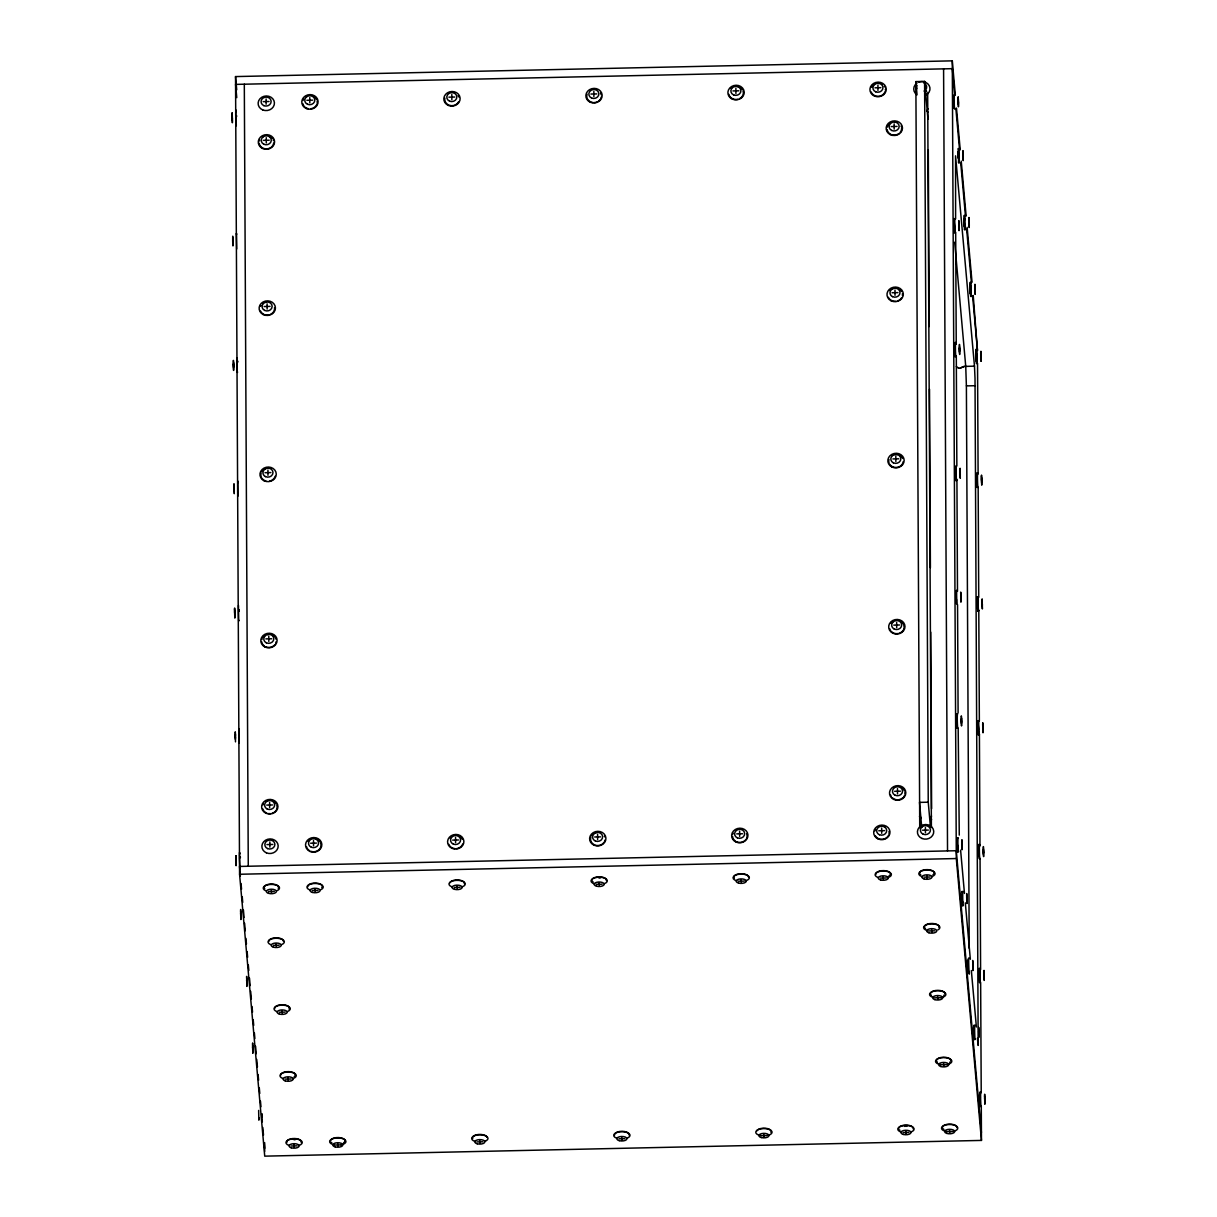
<?xml version="1.0" encoding="UTF-8"?>
<svg xmlns="http://www.w3.org/2000/svg" width="1217" height="1217" viewBox="0 0 1217 1217"><rect width="100%" height="100%" fill="white"/><g stroke="black" fill="none" stroke-linecap="round" stroke-linejoin="round"><path stroke-width="1.5" d="M232.447 120.27L232.356 122.765L232.128 112.709L232.432 119.707M235.702 113.546L235.946 109.956M236.189 863.218L236.098 865.713L235.87 855.657M239.445 856.494L239.582 852.448L239.779 853.817M240.586 911.989L240.677 909.495L240.905 919.55L240.586 912.552M246.96 983.929L246.853 986.409L246.64 976.384L246.96 983.366M258.902 1117.693L258.841 1120.127L258.643 1110.421M953.93 105.575C953.809 115.843 952.82 94.211 953.611 95.398M956.334 599.312L956.258 601.883L956.06 599.798M958.509 104.343L958.418 106.837L958.19 96.782L958.509 103.78M962.038 898.983L962.054 894.282M962.251 847.291L962.191 849.725L961.932 839.73L962.251 846.728M962.388 900.793L962.312 903.364L962.115 901.28M962.906 153.114L962.997 150.619L963.225 160.659L962.906 153.677M966.648 896.062L966.739 893.567L966.998 903.546L966.663 896.625M969.28 225.054L969.188 227.549L968.96 217.493L969.28 224.491M973.022 968.002L972.946 970.497M958.737 160.157L958.616 163.017L958.372 151.182M964.244 219.973L964.305 217.98L964.488 220.064M962.023 896.031L962.038 894.936M962.373 901.341L962.312 902.999M970.177 291.137L970.268 284.869L970.558 290.452M970.558 292.156L970.497 293.814L970.192 287.425M967.987 962.921L968.047 960.928L968.002 964.381M976.521 359.045C976.506 369.649 975.821 341.627 976.506 356.125M976.643 360.81L976.521 363.655L976.232 357.372M973.95 1029.795L974.026 1027.817L973.965 1031.803M980.278 1101.994L980.187 1103.697L979.989 1094.692L979.898 1100.974M954.828 352.261L954.995 353.919L955.071 352.428M965.613 228.34C965.187 235.52 964.472 212.093 965.294 215.82M968.443 970.679C968.108 976.84 967.515 957.764 968.123 959.057M953.824 105.027L953.748 106.579L953.611 105.407M955.178 351.972L955.01 354.223L954.813 352.139M233.055 245.317C232.614 249.881 232.523 224.384 233.055 243.233M978.787 610.113C978.316 615.863 977.707 594.474 978.453 596.954M240.084 867.021L239.962 868.771L239.445 857.422M953.809 105.347L953.763 106.229M964.685 228.34L964.549 229.876L964.29 223.609M958.57 851.261C958.053 856.038 957.52 834.558 958.266 838.057M963.377 905.098C962.86 909.358 962.343 890.251 963.027 891.361M969.341 971.972C969.325 981.952 968.123 954.447 969.006 958.251M975.319 1038.862C974.802 1043.121 974.269 1024.014 974.969 1025.125M981.282 1105.736C980.78 1110.026 980.233 1090.919 980.932 1092.014M237.574 372.037C237.026 375.308 236.554 356.216 237.254 358.239M234.303 493.357C233.862 496.521 233.694 473.778 234.273 489.021M956.075 356.262C955.528 359.547 955.041 340.456 955.756 342.479M956.699 480.091C956.106 483.834 955.664 462.323 956.41 466.872M979.411 734.566C978.818 738.308 978.377 716.813 979.122 721.346M980.035 858.396C979.442 862.032 979.016 840.628 979.746 845.176M236.326 124.666L236.22 125.823L235.702 114.474M954.813 108.891C954.174 111.584 953.824 90.149 954.554 95.732M959.62 162.728C959.011 164.964 958.616 145.934 959.331 148.93M971.546 296.492C970.938 298.515 970.558 279.773 971.257 282.694M977.236 349.583C976.536 346.571 976.916 365.541 977.525 363.366M974.391 1038.694L974.3 1039.729L973.996 1032.898M980.37 1105.568L980.263 1106.603L979.974 1100.32M955.375 468.971L955.634 478.053L955.406 468.743L955.664 473.215M970.558 293.419L970.497 294.179L970.284 291.015M977.753 608.47L977.494 599.388L977.707 608.698L977.464 604.21M238.806 620.214L238.699 621.126L238.471 605.442M955.421 232.964C954.813 233.649 954.463 217.174 955.117 218.649M957.307 604.438C956.653 605.655 956.334 586.685 957.034 590.701M957.931 728.268C957.307 728.937 956.958 712.538 957.627 713.953M978.133 487.439C977.51 488.808 977.16 469.671 977.875 473.702M977.859 610.493L977.783 611.284L977.479 604.758M958.388 151.471L958.372 158.316M954.797 342.555L955.041 356.84L955.178 352.824M955.406 469.032L955.345 471.937M977.494 599.692L977.434 602.582M977.723 608.302L977.555 599.829M979.092 858.517L978.742 847.047L978.97 856.357L978.696 851.976M970.603 296.476L970.253 289.95M974.969 284.489L975.136 294.408L974.923 284.382M981.145 361.251L980.917 351.272L981.115 361.297M235.49 741.868L235.261 731.843L235.49 735.433M252.619 1043.258L252.817 1053.298L252.634 1043.273M970.284 285.143L970.223 288.855M959.422 368.264L964.381 366.408M960.456 368.051L964.001 366.439L974.482 366.15L975.015 378.32L978.179 1045.449L977.403 1038.284M927.993 108.632L926.928 110.96L928.023 112.192M931.568 816.12L930.488 817.413L931.583 819.68M919.733 819.984L921.178 817.611L919.459 816.364M981.282 1106.025L981.465 1140.42L264.728 1156.15L239.566 874.262L235.535 76.58L952.287 60.85L955.315 94.896M919.733 827.803L915.869 81.6L924.601 81.402L927.978 119.205M306.867 100.281L312.693 100.159M448.906 97.162L454.732 97.041M590.945 94.044L596.771 93.922M732.984 90.925L738.81 90.803M875.023 87.822L880.849 87.685M263.207 101.65L269.033 101.513M263.359 140.351L269.2 140.214M891.24 126.568L897.066 126.431M264.211 306.532L270.037 306.395M892.076 292.749L897.903 292.628M969.219 948.302L966.389 385.895L975.121 385.713M265.047 472.713L270.874 472.592M892.928 458.931L898.754 458.809M265.884 638.895L271.71 638.773M893.765 625.127L899.591 624.99M266.721 805.091L272.547 804.954M894.601 791.309L900.428 791.187M930.427 826.769L928.236 802.201L919.504 802.383L921.695 826.952M310.624 843.229L316.45 843.107M452.663 840.11L458.49 839.989M594.702 836.992L600.529 836.87M736.726 833.873L742.553 833.751M878.765 830.77L884.592 830.633M266.949 844.598L272.775 844.461M922.516 830.207L928.343 830.085M239.566 874.262L956.303 858.548L981.465 1140.42M268.485 891.529L274.312 891.392M312.191 890.57L318.017 890.433M454.23 887.452L460.056 887.315M596.269 884.333L602.096 884.196M738.308 881.214L744.135 881.093M880.332 878.096L886.159 877.974M924.038 877.138L929.864 877.016M273.293 945.35L279.119 945.229M928.845 930.975L934.671 930.838M279.256 1012.24L285.082 1012.103M934.808 997.849L940.65 997.727M285.234 1079.114L291.061 1078.992M940.787 1064.738L946.613 1064.601M291.198 1146.003L297.024 1145.866M334.903 1145.045L340.73 1144.908M476.942 1141.926L482.769 1141.789M618.981 1138.808L624.808 1138.671M761.005 1135.689L766.847 1135.567M903.044 1132.571L908.871 1132.449M946.75 1131.612L952.576 1131.491M956.349 366.591L957.931 367.64M958.89 368.219L957.901 367.64M919.717 816.409L920.098 817.444M953.717 106.275L953.611 105.21M970.299 285.143L970.527 289.616M962.251 902.968L962.13 901.173M972.915 970.481L972.702 960.441L973.022 967.439M973.95 1030.373L974.208 1037.036M235.885 855.673L236.189 862.655M964.488 227.199L964.244 215.348L964.457 217.128M957.323 837.996L957.155 845.602M958.418 149.235L958.281 148.474L958.281 155.091M962.16 892.183L962.023 891.422L962.038 898.04M958.19 100.509L958.418 103.11M962.997 154.331L963.225 156.947M968.96 221.22L969.188 223.822M974.923 288.094L975.167 290.711M980.902 354.984L981.13 357.585M956.501 108.146L960.213 149.767M961.232 161.116L966.131 215.972M967.135 227.336L972.033 282.192M973.22 295.442L977.479 350.557L972.581 295.685M954.691 95.154L952.318 68.669L235.581 84.399L236.767 97.634M955.862 108.404L959.574 150.026M960.761 163.261L965.492 216.23M966.678 229.481L971.394 282.45M974.482 366.15L955.558 155.837L955.604 218.954M958.813 224.324L959.042 226.94M981.526 478.798L981.754 481.415M954.66 242.183L965.735 366.332L966.389 385.895M959.437 348.153L959.665 350.77M982.149 602.628L982.378 605.245M960.061 471.983L960.289 474.584M982.773 726.458L983.001 729.059M915.869 81.6L917.04 94.82A8.169 7.302 -5.1 0 1 916.994 83.091M960.685 595.798L960.913 598.414M983.397 850.272L983.625 852.889M956.121 590.914C955.239 589.271 956.456 612.896 956.425 599.631M961.308 719.627L961.536 722.244M984.021 974.102L984.249 976.719M961.932 843.457L962.16 846.058M966.739 897.279L966.967 899.895M972.702 964.168L972.946 966.77M978.681 1031.042L978.894 1037.356L978.681 1027.331L978.985 1033.72M984.644 1097.932L984.872 1100.533M960.609 850.181L964.472 893.445M965.309 902.847L970.345 959.27M971.349 970.558L976.384 1026.996M981.419 1132.601L956.273 850.729L239.521 866.443L240.373 875.905M926.837 875.768L927.065 878.385M931.644 929.605L931.872 932.207M937.607 996.48L937.851 999.096M943.586 1063.369L943.814 1065.97M949.549 1130.243L949.777 1132.86M883.131 876.727L883.375 879.343M905.844 1131.202L906.087 1133.818M741.092 879.845L741.336 882.462M763.804 1134.32L764.048 1136.937M599.068 882.964L599.296 885.565M621.765 1137.439L622.009 1140.04M457.029 886.082L457.257 888.684M479.741 1140.557L479.97 1143.159M314.99 889.201L315.218 891.802M337.702 1143.676L337.93 1146.277M235.535 76.58L236.722 89.815M232.128 116.436L232.356 119.053M236.63 234.425L236.448 233.36L236.706 248.998M232.751 240.266L232.979 242.868M233.375 364.081L233.603 366.697M271.285 890.159L271.513 892.761M276.092 943.981L276.32 946.598M282.055 1010.871L282.283 1013.472M288.018 1077.745L288.262 1080.361M293.997 1144.634L294.225 1147.235M233.999 487.911L234.227 490.527M234.622 611.74L234.851 614.342M239.125 729.713L238.973 728.618L239.125 743.268M235.246 735.555L235.474 738.171M241.042 883.481L241.544 889.155M242.229 896.716L242.731 902.39M243.415 909.966L244.085 917.527M244.587 923.201L245.271 930.777M245.94 938.337L246.442 944.012M247.127 951.588L247.629 957.262M248.298 964.822L248.816 970.497M249.485 978.072L250.154 985.633M250.672 991.307L251.341 998.883M252.025 1006.444L252.528 1012.118M253.197 1019.679L253.714 1025.368M254.383 1032.929L254.885 1038.603M255.57 1046.179L256.239 1053.739M256.741 1059.414L257.426 1066.974M258.095 1074.55L258.597 1080.224M259.282 1087.785L259.784 1093.475M260.453 1101.035L260.97 1106.709M261.64 1114.27L262.324 1121.846M262.826 1127.52L263.496 1135.081M264.18 1142.657L264.682 1148.331M235.87 859.385L236.098 862.001M240.677 913.222L240.905 915.823M246.64 980.096L246.868 982.712M252.619 1046.985L252.847 1049.586M959.27 835.121L958.175 728.162M237.924 482.647L237.726 480.958L237.908 496.201M964.442 226.803L964.275 223.061M974.148 1036.641L974.026 1033.963M980.415 969.675C979.7 963.347 979.959 984.31 980.643 982.743L981.221 1092.744M974.208 1027.604L973.996 1025.201L973.98 1032.351M968.139 969.067L967.895 964.488M964.488 220.14L964.32 218.254L964.244 221.433M968.123 968.489L968.063 967.089M959.011 223.046L958.829 220.612L959.026 230.667L959.011 223.046L958.935 228.233M983.427 854.167L983.625 856.616L983.382 846.576L983.427 854.167L983.503 848.979M959.468 352.048L959.665 354.482L959.452 344.426L959.468 352.048L959.544 346.845M984.051 977.996L984.249 980.43L984.036 970.375L984.051 977.996L984.127 972.794M960.091 475.877L960.289 478.311L960.076 468.256L960.091 475.877L960.167 470.675M960.898 594.52L960.7 592.086L960.913 602.141L960.898 594.52L960.822 599.722M956.06 599.464L956.227 601.578L956.319 599.175M961.521 718.349L961.324 715.9L961.536 725.956L961.521 718.349L961.445 723.537M233.573 362.803L233.375 360.369L233.588 370.424L233.573 362.803L233.497 367.99M958.372 158.225L958.327 156.719M976.247 357.904L976.46 361.053L976.506 356.49M970.558 286.984L970.253 282.253L970.101 286.664M980.278 1101.537L980.02 1094.981L979.959 1099.772M979.989 1100.853L980.217 1104.002L980.248 1099.073M978.97 850.44L978.742 847.336L978.681 850.227M954.158 226.986L954.371 230.409L954.158 221.098L954.417 230.18L954.432 227.183M979.594 974.254L979.366 970.862L979.594 980.187L979.335 971.105L979.305 974.056M956.653 722.289L956.881 725.697L956.653 716.387L956.851 725.408L956.653 716.691L956.592 719.582M976.475 355.41L976.247 352.017L976.186 355.455M980.309 1097.704L979.928 1092.06L979.944 1098.677M957.262 845.845L957.505 849.527L957.551 845.511M976.84 480.928L977.129 487.485L976.916 475.649L977.084 484.883L977.16 481.156M978.103 728.572L978.346 732.528L978.118 723.217L978.316 732.238L978.392 729.318M978.727 852.402L978.94 856.053L978.696 844.415L978.696 851.307M979.35 976.232L979.563 979.883L979.624 975.897M954.402 225.023L954.189 221.418L954.098 224.81M955.391 474.098L955.664 480.669L955.68 474.311M956.638 721.757L956.912 728.314L956.608 713.755L956.608 720.114M976.49 355.942L976.217 349.127L976.125 357.129M976.156 358.026L976.201 356.277M979.731 976.14L979.32 968.23L979.305 974.589M973.935 1034.085L973.889 1032.275M967.956 967.211L967.911 965.4M262.264 1116.917L262.187 1113.859M977.236 480.852L976.825 472.926L976.825 479.833M977.114 480.046L976.886 475.847L976.81 479.285M976.84 480.38L977.068 484.579L977.129 480.593M978.088 728.025L978.377 735.144L978.392 728.785M979.685 974.315L979.715 975.228M954.417 225.571L954.082 218.497L954.417 233.01L954.417 226.119M954.052 226.925L954.006 225.099M955.375 473.55L955.604 477.764L955.68 474.843M956.623 721.209L956.547 722.229M976.582 355.653L976.597 356.566M964.183 223.365L964.153 221.54M958.19 155.563L958.22 156.476M979.852 1099.164L979.868 1100.077M961.947 898.511L962.358 905.965L962.48 901.538M976.719 479.574L976.734 480.487M977.859 604.666L977.449 596.756L977.434 603.115M977.342 603.404L977.357 604.317M978.483 728.496L978.118 723.507L978.057 726.945M977.966 727.234L977.981 728.146M978.605 851.961L978.574 850.151M979.213 974.878L979.244 975.791M954.508 225.449L954.539 227.275M955.771 474.022L955.36 466.111L955.36 473.002M955.269 473.672L955.239 471.846M956.501 720.403L956.532 721.316M957.536 844.963L957.52 852.113L957.566 845.815M977.327 602.491L977.449 603.662M978.498 729.394L978.072 720.586L978.072 727.477M979.198 973.98L979.624 982.788L979.639 976.43M955.664 473.763L955.786 474.919M956.486 719.49L956.608 720.662M976.506 357.037L976.643 359.228M970.542 290.163L970.558 291.213M236.615 115.661L236.63 116.558M239.125 611.406L239.11 609.687M964.229 220.551L964.244 221.707M967.971 963.499L967.987 964.655M962.008 896.61L962.023 897.766M976.521 357.57L976.521 358.589M981.008 353.675L981.024 358.893M981.632 477.505L981.647 482.723M982.256 601.32L982.271 606.538M982.88 725.149L982.895 730.367M984.751 1096.623L984.781 1101.841M977.54 363.837L978.103 473.93M978.164 487.226L978.727 597.319M978.787 610.599L979.35 720.692M979.411 733.988L979.974 845.982M980.05 859.263L980.598 969.356M975.03 286.801L975.06 292.004M978.787 1029.749L978.803 1034.952M969.067 219.912L969.082 225.13M972.809 962.86L972.839 968.078M963.088 153.038L963.119 158.24M966.846 895.986L966.876 901.188M958.296 99.201L958.311 104.419M962.038 842.149L962.069 847.367M955.68 232.264L956.243 344.365M956.303 355.76L956.851 465.959M956.927 479.255L957.49 591.356M957.551 604.666L958.098 712.964M952.287 60.85L956.303 858.548M943.586 68.867L947.526 850.911M928.297 149.995L929.179 326.536M929.499 389.181L930.397 567.609M930.731 632.14L931.613 808.681M927.673 92.933L931.385 827.545M924.601 81.402L928.236 802.201M925.407 827.545L925.437 832.747M919.991 814.629L920.052 826.024M894.145 123.891L894.176 129.108M894.982 290.087L895.012 295.29M895.818 456.269L895.849 461.486M896.655 622.45L896.686 627.668M897.492 788.631L897.522 793.849M877.929 85.144L877.944 90.362M881.671 828.092L881.701 833.31M735.889 88.263L735.905 93.481M739.632 831.211L739.662 836.429M593.85 91.381L593.881 96.584M597.593 834.33L597.623 839.547M451.811 94.5L451.842 99.703M455.554 837.448L455.584 842.651M309.772 97.619L309.803 102.821M313.514 840.567L313.545 845.769M266.112 98.973L266.127 104.19M269.855 841.921L269.885 847.138M266.264 137.673L266.295 142.891M267.101 303.854L267.132 309.072M267.938 470.051L267.968 475.254M268.774 636.232L268.805 641.45M269.626 802.414L269.642 807.632M264.652 1142.641L264.697 1151.465M252.71 1045.677L252.74 1050.895M244.313 84.201L248.268 866.261M246.747 978.803L246.777 984.005M240.357 856.92L240.357 857.742M240.783 911.913L240.799 917.131M232.219 115.128L232.249 120.346M232.843 238.958L232.873 244.176M234.105 486.602L234.12 491.82M234.729 610.432L234.744 615.65M235.353 734.262L235.368 739.464M235.976 858.076L235.992 863.294M237.863 361.236L237.863 362.027M904.14 626.983A7.287 6.511 -5.1 0 1 903.638 629.402M903.257 630.147A7.287 6.511 -5.1 0 1 899.135 633.296M898.252 633.509A7.287 6.511 -5.1 0 1 894.647 633.388M893.795 633.099A7.287 6.511 -5.1 0 1 892.244 632.262M891.574 631.714A7.287 6.511 -5.1 0 1 890.996 631.106M890.114 629.691A7.287 6.511 -5.1 0 1 889.825 628.915M890.95 623.454A7.287 6.511 -5.1 0 1 891.529 622.815M892.198 622.237A7.287 6.511 -5.1 0 1 892.928 621.735M901.478 622.024A7.287 6.511 -5.1 0 1 903.212 623.865M903.607 624.61A7.287 6.511 -5.1 0 1 904.079 626.177M903.242 461.623A7.287 6.511 -5.1 0 1 899.941 466.37M899.15 466.78A7.287 6.511 -5.1 0 1 890.738 465.533M890.159 464.924A7.287 6.511 -5.1 0 1 889.657 464.24M888.988 462.734A7.287 6.511 -5.1 0 1 888.973 459.494M892.091 455.554A7.287 6.511 -5.1 0 1 892.898 455.143M894.632 454.595A7.287 6.511 -5.1 0 1 897.355 454.534M899.895 455.386A7.287 6.511 -5.1 0 1 900.626 455.843M901.295 456.39A7.287 6.511 -5.1 0 1 901.888 457.014M902.375 457.683A7.287 6.511 -5.1 0 1 902.771 458.413M901.614 128.424A7.287 6.511 -5.1 0 1 900.245 132.288M899.013 133.505A7.287 6.511 -5.1 0 1 891.27 134.555M890.479 134.174A7.287 6.511 -5.1 0 1 887.132 129.565M887.284 127.131A7.287 6.511 -5.1 0 1 887.954 125.594M888.44 124.895A7.287 6.511 -5.1 0 1 889.018 124.256M889.688 123.678A7.287 6.511 -5.1 0 1 890.418 123.176M894.769 122.08A7.287 6.511 -5.1 0 1 896.564 122.354M901.097 126.051A7.287 6.511 -5.1 0 1 901.386 126.811M902.39 293.799A7.287 6.511 -5.1 0 1 902.406 295.427M901.569 297.769A7.287 6.511 -5.1 0 1 899.85 299.686M899.104 300.188A7.287 6.511 -5.1 0 1 897.461 300.918M895.666 301.268A7.287 6.511 -5.1 0 1 893.856 301.207M892.959 301.01A7.287 6.511 -5.1 0 1 890.57 299.899M889.901 299.352A7.287 6.511 -5.1 0 1 889.323 298.728M888.821 298.059A7.287 6.511 -5.1 0 1 888.425 297.313M889.855 290.437A7.287 6.511 -5.1 0 1 890.525 289.859M892.061 288.946A7.287 6.511 -5.1 0 1 892.898 288.627M899.789 289.661A7.287 6.511 -5.1 0 1 900.458 290.209M901.052 290.817A7.287 6.511 -5.1 0 1 901.538 291.502M904.916 792.358A7.287 6.511 -5.1 0 1 904.916 793.986M904.474 795.583A7.287 6.511 -5.1 0 1 903.607 797.029M903.029 797.667A7.287 6.511 -5.1 0 1 892.411 797.911M891.331 796.603A7.287 6.511 -5.1 0 1 890.661 795.112M901.569 787.749A7.287 6.511 -5.1 0 1 902.314 788.22M903.562 789.377A7.287 6.511 -5.1 0 1 904.444 790.791M276.852 805.335A7.287 6.511 -5.1 0 1 276.868 808.575M276.213 810.111A7.287 6.511 -5.1 0 1 275.727 810.811M275.148 811.45A7.287 6.511 -5.1 0 1 274.479 812.028M273.749 812.515A7.287 6.511 -5.1 0 1 272.106 813.26M270.311 813.595A7.287 6.511 -5.1 0 1 268.485 813.534M266.751 813.062A7.287 6.511 -5.1 0 1 265.215 812.226M264.545 811.678A7.287 6.511 -5.1 0 1 263.952 811.07M263.465 810.385A7.287 6.511 -5.1 0 1 262.781 808.879M263.039 804.863A7.287 6.511 -5.1 0 1 263.435 804.118M266.69 801.288A7.287 6.511 -5.1 0 1 267.542 800.969M272.882 801.151A7.287 6.511 -5.1 0 1 273.688 801.531M274.433 801.988A7.287 6.511 -5.1 0 1 275.103 802.535M275.681 803.159A7.287 6.511 -5.1 0 1 276.183 803.828M276.198 641.587A7.287 6.511 -5.1 0 1 275.757 643.169M274.89 644.63A7.287 6.511 -5.1 0 1 274.312 645.269M273.642 645.847A7.287 6.511 -5.1 0 1 265.915 646.881M264.363 646.044A7.287 6.511 -5.1 0 1 262.629 644.204M262.233 643.474A7.287 6.511 -5.1 0 1 261.761 641.907M261.929 639.457A7.287 6.511 -5.1 0 1 262.203 638.682M263.07 637.221A7.287 6.511 -5.1 0 1 263.648 636.582M264.317 636.004A7.287 6.511 -5.1 0 1 265.063 635.517M267.588 634.559A7.287 6.511 -5.1 0 1 268.485 634.437M272.851 635.35A7.287 6.511 -5.1 0 1 273.597 635.806M274.266 636.354A7.287 6.511 -5.1 0 1 274.844 636.963M275.727 638.377A7.287 6.511 -5.1 0 1 276.016 639.153M275.194 476.197A7.287 6.511 -5.1 0 1 269.535 481.111M265.93 480.974A7.287 6.511 -5.1 0 1 264.272 480.319M263.526 479.863A7.287 6.511 -5.1 0 1 261.777 478.022M261.107 476.516A7.287 6.511 -5.1 0 1 261.092 473.276M261.746 471.74A7.287 6.511 -5.1 0 1 262.233 471.04M262.811 470.401A7.287 6.511 -5.1 0 1 263.481 469.823M264.211 469.336A7.287 6.511 -5.1 0 1 265.017 468.91M274.525 307.582A7.287 6.511 -5.1 0 1 274.357 310.016M274.084 310.807A7.287 6.511 -5.1 0 1 270.433 314.382M269.581 314.701A7.287 6.511 -5.1 0 1 264.241 314.518M263.435 314.138A7.287 6.511 -5.1 0 1 260.56 311.096M260.529 306.304A7.287 6.511 -5.1 0 1 260.91 305.558M262.644 303.642A7.287 6.511 -5.1 0 1 263.374 303.139M265.032 302.409A7.287 6.511 -5.1 0 1 265.915 302.196M273.688 143.028A7.287 6.511 -5.1 0 1 273.247 144.61M272.851 145.371A7.287 6.511 -5.1 0 1 271.132 147.287M270.387 147.774A7.287 6.511 -5.1 0 1 266.949 148.854M265.139 148.793A7.287 6.511 -5.1 0 1 260.103 145.644M259.708 144.914A7.287 6.511 -5.1 0 1 259.251 143.347M259.419 140.898A7.287 6.511 -5.1 0 1 259.693 140.122M262.537 136.958A7.287 6.511 -5.1 0 1 263.344 136.547M269.535 136.41A7.287 6.511 -5.1 0 1 270.341 136.791M271.741 137.795A7.287 6.511 -5.1 0 1 272.334 138.419M273.216 139.818A7.287 6.511 -5.1 0 1 273.506 140.594M885.383 89.267A7.287 6.511 -5.1 0 1 885.383 90.088M885.048 91.701A7.287 6.511 -5.1 0 1 879.511 96.204A7.287 6.511 -5.1 0 1 872.543 94.105M871.996 93.466A7.287 6.511 -5.1 0 1 871.22 92.005M871.524 87.213A7.287 6.511 -5.1 0 1 871.965 86.483M872.498 85.814A7.287 6.511 -5.1 0 1 873.121 85.205M873.821 84.673A7.287 6.511 -5.1 0 1 874.582 84.216M878.096 83.334A7.287 6.511 -5.1 0 1 879.009 83.364M881.595 84.064A7.287 6.511 -5.1 0 1 882.371 84.475M884.242 86.209A7.287 6.511 -5.1 0 1 884.698 86.924M742.994 90.788A7.287 6.511 -5.1 0 1 743.009 94.82M742.674 95.58A7.287 6.511 -5.1 0 1 739.617 98.577M737.928 99.216A7.287 6.511 -5.1 0 1 734.307 99.307M733.44 99.064A7.287 6.511 -5.1 0 1 731.128 97.816M730.504 97.223A7.287 6.511 -5.1 0 1 729.957 96.584M729.515 95.869A7.287 6.511 -5.1 0 1 728.937 94.333M731.082 88.324A7.287 6.511 -5.1 0 1 731.782 87.776M737.867 86.605A7.287 6.511 -5.1 0 1 739.556 87.168M740.332 87.594A7.287 6.511 -5.1 0 1 741.047 88.096M741.67 88.689A7.287 6.511 -5.1 0 1 742.203 89.328M317.12 100.935A7.287 6.511 -5.1 0 1 317.12 103.369M316.572 104.936A7.287 6.511 -5.1 0 1 310.913 108.739M308.19 108.648A7.287 6.511 -5.1 0 1 305.726 107.659M305.011 107.157A7.287 6.511 -5.1 0 1 304.387 106.579M303.854 105.925A7.287 6.511 -5.1 0 1 302.835 103.688M303.048 100.448A7.287 6.511 -5.1 0 1 303.809 98.957M306.441 96.675A7.287 6.511 -5.1 0 1 307.262 96.31M313.454 96.523A7.287 6.511 -5.1 0 1 314.229 96.949M314.929 97.451A7.287 6.511 -5.1 0 1 316.542 99.383M601.198 97.132A7.287 6.511 -5.1 0 1 600.65 98.699M600.209 99.429A7.287 6.511 -5.1 0 1 598.353 101.239M597.577 101.696A7.287 6.511 -5.1 0 1 594.079 102.578M593.166 102.547A7.287 6.511 -5.1 0 1 587.476 98.988M587.142 98.242A7.287 6.511 -5.1 0 1 586.792 96.645M586.777 95.824A7.287 6.511 -5.1 0 1 587.111 94.211M600.62 93.161A7.287 6.511 -5.1 0 1 601.183 94.698M458.611 101.817A7.287 6.511 -5.1 0 1 449.362 105.301M448.541 104.966A7.287 6.511 -5.1 0 1 445.103 101.346M444.874 100.57A7.287 6.511 -5.1 0 1 444.859 98.121M458.14 95.565A7.287 6.511 -5.1 0 1 458.915 97.025M604.955 840.08A7.287 6.511 -5.1 0 1 604.393 841.647M603.419 843.046A7.287 6.511 -5.1 0 1 602.795 843.655M602.096 844.187A7.287 6.511 -5.1 0 1 600.498 845.009M599.631 845.283A7.287 6.511 -5.1 0 1 595.143 845.13M594.322 844.796A7.287 6.511 -5.1 0 1 590.869 837.159M591.629 835.668A7.287 6.511 -5.1 0 1 592.162 834.999M592.785 834.39A7.287 6.511 -5.1 0 1 593.485 833.843M595.083 833.021A7.287 6.511 -5.1 0 1 595.95 832.763M604.362 836.109A7.287 6.511 -5.1 0 1 604.712 836.855M320.634 843.092A7.287 6.511 -5.1 0 1 320.649 847.108M320.314 847.884A7.287 6.511 -5.1 0 1 317.257 850.881M316.435 851.246A7.287 6.511 -5.1 0 1 311.08 851.368M309.468 850.622A7.287 6.511 -5.1 0 1 307.597 848.873M307.156 848.173A7.287 6.511 -5.1 0 1 306.578 846.636M308.099 841.221A7.287 6.511 -5.1 0 1 308.722 840.612M315.492 838.909A7.287 6.511 -5.1 0 1 316.374 839.137M317.972 839.897A7.287 6.511 -5.1 0 1 318.671 840.399M319.31 840.977A7.287 6.511 -5.1 0 1 319.843 841.632M889.003 831.409A7.287 6.511 -5.1 0 1 889.018 833.858M888.471 835.41A7.287 6.511 -5.1 0 1 888.03 836.14M887.497 836.809A7.287 6.511 -5.1 0 1 886.874 837.418M886.174 837.965A7.287 6.511 -5.1 0 1 884.576 838.787M883.709 839.045A7.287 6.511 -5.1 0 1 880.089 839.137M879.222 838.893A7.287 6.511 -5.1 0 1 877.624 838.148M876.909 837.646A7.287 6.511 -5.1 0 1 875.297 835.699M874.947 830.922A7.287 6.511 -5.1 0 1 875.708 829.431M884.516 826.678A7.287 6.511 -5.1 0 1 885.352 827.012M747.086 835.334A7.287 6.511 -5.1 0 1 746.766 837.768M745.991 839.258A7.287 6.511 -5.1 0 1 745.458 839.928M744.834 840.536A7.287 6.511 -5.1 0 1 744.135 841.084M743.374 841.525A7.287 6.511 -5.1 0 1 736.361 841.692M735.585 841.266A7.287 6.511 -5.1 0 1 732.573 836.475M732.908 834.041A7.287 6.511 -5.1 0 1 733.242 833.28M746.736 833.736A7.287 6.511 -5.1 0 1 746.979 834.527M462.688 844.005A7.287 6.511 -5.1 0 1 461.912 845.496M461.38 846.165A7.287 6.511 -5.1 0 1 456.71 848.584M454.884 848.614A7.287 6.511 -5.1 0 1 451.507 847.504M450.807 846.986A7.287 6.511 -5.1 0 1 450.168 846.408M449.636 845.754A7.287 6.511 -5.1 0 1 448.845 844.294M450.138 838.117A7.287 6.511 -5.1 0 1 450.746 837.509M459.235 836.353A7.287 6.511 -5.1 0 1 460.011 836.779M460.711 837.281A7.287 6.511 -5.1 0 1 461.349 837.859M461.882 838.513A7.287 6.511 -5.1 0 1 462.323 839.228M926.198 90.636A4.67 4.168 -5.1 0 1 926.669 91.625M921.299 827.058A7.287 6.511 -5.1 0 1 922.075 826.602M918.789 82.163A8.169 7.302 -5.1 0 1 929.195 85.616A8.169 7.302 -5.1 0 1 925.787 95.215M926.867 93.922A7.287 6.511 -5.1 0 1 925.392 94.911M924.083 83.197A5.035 4.488 -5.1 0 1 924.114 91.077M916.903 88.689A5.035 4.488 -5.1 0 1 917.116 85.388M309.742 889.901A8.169 3.666 -0.3 0 1 309.027 884.683A8.169 3.666 -0.3 0 1 320.695 884.424A8.169 3.666 -0.3 0 1 320.908 889.657M307.84 886.691A7.287 3.255 -0.3 0 1 316.161 883.101A7.287 3.255 -0.3 0 1 321.79 887.573M451.766 886.782A8.169 3.666 -0.3 0 1 451.294 881.458A8.169 3.666 -0.3 0 1 463.205 881.519A8.169 3.666 -0.3 0 1 462.186 886.843M449.925 882.751A7.287 3.255 -0.3 0 1 458.2 879.982A7.287 3.255 -0.3 0 1 464.316 883.664M594.626 883.938A8.169 3.666 -0.3 0 1 592.877 878.568A8.169 3.666 -0.3 0 1 605.016 878.294A8.169 3.666 -0.3 0 1 604.225 883.725M592.07 880.865A7.287 3.255 -0.3 0 1 598.87 876.833A7.287 3.255 -0.3 0 1 606.355 880.545M593.166 881.975A7.287 3.255 -0.3 0 1 592.694 881.625M736.665 880.819A8.169 3.666 -0.3 0 1 735.129 875.327A8.169 3.666 -0.3 0 1 747.512 875.403A8.169 3.666 -0.3 0 1 745.413 880.88M734.368 878.142A7.287 3.255 -0.3 0 1 738.247 874.004A7.287 3.255 -0.3 0 1 747.649 875.449M748.029 875.814A7.287 3.255 -0.3 0 1 748.47 877.031M332.439 1144.376A8.169 3.666 -0.3 0 1 331.967 1139.036A8.169 3.666 -0.3 0 1 343.879 1139.112A8.169 3.666 -0.3 0 1 342.859 1144.436M342.023 1144.71A8.169 3.666 -0.3 0 1 341.11 1144.923M334.143 1144.878A8.169 3.666 -0.3 0 1 333.26 1144.649M330.507 1140.755A7.287 3.255 -0.3 0 1 338.417 1137.545A7.287 3.255 -0.3 0 1 344.989 1141.257M344.502 1142.048A7.287 3.255 -0.3 0 1 343.59 1142.763M331.8 1142.687A7.287 3.255 -0.3 0 1 331.328 1142.337M475.299 1141.531A8.169 3.666 -0.3 0 1 473.139 1136.404A8.169 3.666 -0.3 0 1 484.655 1135.491A8.169 3.666 -0.3 0 1 486.328 1140.664M485.659 1141.014A8.169 3.666 -0.3 0 1 484.898 1141.318M472.744 1138.458A7.287 3.255 -0.3 0 1 478.631 1134.472A7.287 3.255 -0.3 0 1 487.074 1137.317M616.517 1138.138A8.169 3.666 -0.3 0 1 615.802 1132.921A8.169 3.666 -0.3 0 1 627.47 1132.662A8.169 3.666 -0.3 0 1 627.698 1137.895M614.631 1134.929A7.287 3.255 -0.3 0 1 622.039 1131.308A7.287 3.255 -0.3 0 1 629.067 1135.02M760.26 1135.522A8.169 3.666 -0.3 0 1 757.415 1130.045A8.169 3.666 -0.3 0 1 769.996 1129.772A8.169 3.666 -0.3 0 1 768.125 1135.355M756.7 1131.004A7.287 3.255 -0.3 0 1 765.432 1128.25A7.287 3.255 -0.3 0 1 770.909 1132.312M901.417 1132.19A8.169 3.666 -0.3 0 1 899.667 1126.805A8.169 3.666 -0.3 0 1 911.792 1126.531A8.169 3.666 -0.3 0 1 911.016 1131.977M898.937 1127.474A7.287 3.255 -0.3 0 1 907.471 1125.147A7.287 3.255 -0.3 0 1 913.146 1128.798M899.956 1130.213A7.287 3.255 -0.3 0 1 899.485 1129.863M898.694 1128.707A7.287 3.255 -0.3 0 1 898.739 1127.885M927.643 930.701A8.169 3.666 -0.3 0 1 924.95 925.513A8.169 3.666 -0.3 0 1 936.694 924.585A8.169 3.666 -0.3 0 1 937.911 929.894M924.464 926.898A7.287 3.255 -0.3 0 1 932.359 923.475A7.287 3.255 -0.3 0 1 938.855 927.384M925.498 928.449A7.287 3.255 -0.3 0 1 925.087 928.084M877.883 877.427A8.169 3.666 -0.3 0 1 877.655 871.996A8.169 3.666 -0.3 0 1 889.749 872.406A8.169 3.666 -0.3 0 1 887.452 877.761M875.981 874.232A7.287 3.255 -0.3 0 1 883.861 870.611A7.287 3.255 -0.3 0 1 890.236 874.719M889.536 875.479A7.287 3.255 -0.3 0 1 889.018 875.814M940.498 1064.662A8.169 3.666 -0.3 0 1 937.075 1059.155A8.169 3.666 -0.3 0 1 949.884 1058.866A8.169 3.666 -0.3 0 1 947.45 1064.51M950.188 1061.924A7.287 3.255 -0.3 0 1 949.732 1062.289M937.44 1062.213A7.287 3.255 -0.3 0 1 937.014 1061.848M936.497 1061.057A7.287 3.255 -0.3 0 1 943.388 1057.238A7.287 3.255 -0.3 0 1 950.933 1060.752M280.838 1075.037A7.287 3.255 -0.3 0 1 288.748 1071.629A7.287 3.255 -0.3 0 1 295.244 1075.539M294.636 1076.315A7.287 3.255 -0.3 0 1 294.179 1076.665M283.165 1078.597A8.169 3.666 -0.3 0 1 282.177 1073.181A8.169 3.666 -0.3 0 1 294.316 1073.257A8.169 3.666 -0.3 0 1 292.78 1078.658M943.92 1130.791A8.169 3.666 -0.3 0 1 943.951 1125.558A8.169 3.666 -0.3 0 1 955.619 1125.634A8.169 3.666 -0.3 0 1 955.102 1130.867M954.295 1131.156A8.169 3.666 -0.3 0 1 953.428 1131.399M946.476 1131.551A8.169 3.666 -0.3 0 1 944.696 1131.095M943.936 1129.422A7.287 3.255 -0.3 0 1 942.992 1128.722M942.46 1127.946A7.287 3.255 -0.3 0 1 949.351 1124.112A7.287 3.255 -0.3 0 1 956.897 1127.627M301.268 1141.196A7.287 3.255 -0.3 0 1 301.207 1142.413M286.908 1142.337A7.287 3.255 -0.3 0 1 292.445 1138.595A7.287 3.255 -0.3 0 1 301.071 1140.801M289.144 1145.471A8.169 3.666 -0.3 0 1 288.14 1140.055A8.169 3.666 -0.3 0 1 300.295 1140.131A8.169 3.666 -0.3 0 1 298.743 1145.532M264.728 888.638A7.287 3.255 -0.3 0 1 271.087 884.029A7.287 3.255 -0.3 0 1 278.252 888.334M265.656 890.707A8.169 3.666 -0.3 0 1 265.671 885.474A8.169 3.666 -0.3 0 1 277.354 885.55A8.169 3.666 -0.3 0 1 276.837 890.768M274.875 1008.163A7.287 3.255 -0.3 0 1 283.226 1004.77A7.287 3.255 -0.3 0 1 289.022 1009.045M277.202 1011.707A8.169 3.666 -0.3 0 1 275.985 1006.413A8.169 3.666 -0.3 0 1 287.881 1006.155A8.169 3.666 -0.3 0 1 287.608 1011.479M933.606 997.575A8.169 3.666 -0.3 0 1 931.537 992.022A8.169 3.666 -0.3 0 1 944.133 992.098A8.169 3.666 -0.3 0 1 941.486 997.636M944.225 995.05A7.287 3.255 -0.3 0 1 943.768 995.4M931.477 995.323A7.287 3.255 -0.3 0 1 931.051 994.958M930.427 993.772A7.287 3.255 -0.3 0 1 937.881 990.349A7.287 3.255 -0.3 0 1 944.97 993.863M921.984 876.62A8.169 3.666 -0.3 0 1 920.995 871.205A8.169 3.666 -0.3 0 1 933.135 871.266A8.169 3.666 -0.3 0 1 931.583 876.681M934.124 872.33A7.287 3.255 -0.3 0 1 934.048 873.563M933.454 874.338A7.287 3.255 -0.3 0 1 932.998 874.688M920.706 874.612A7.287 3.255 -0.3 0 1 920.28 874.247M919.656 873.061A7.287 3.255 -0.3 0 1 925.741 869.683A7.287 3.255 -0.3 0 1 933.911 871.935M268.911 941.273A7.287 3.255 -0.3 0 1 276.35 937.851A7.287 3.255 -0.3 0 1 283.439 941.365M270.463 944.529A8.169 3.666 -0.3 0 1 270.478 939.296A8.169 3.666 -0.3 0 1 282.161 939.372A8.169 3.666 -0.3 0 1 281.644 944.605M293.905 1139.69A4.67 2.084 -0.3 0 1 295.123 1139.736M598.977 878.02A4.67 2.084 -0.3 0 1 600.179 878.066M904.55 1126.364A4.67 2.084 -0.3 0 1 906.969 1126.303M984.568 1096.182L984.857 1104.245L984.675 1094.22L984.568 1096.182M234.531 609.747L234.835 618.069L234.638 608.013L234.531 609.747M981.434 476.805L981.739 485.142L981.526 475.086L981.434 476.805M982.058 600.635L982.362 608.956L982.165 598.901L982.058 600.635M982.682 724.465L983.001 732.786L982.788 722.731L982.682 724.465M892.776 633.175A8.169 7.302 -5.1 0 0 904.992 626.572A8.169 7.302 -5.1 0 0 892.715 620.518A8.169 7.302 -5.1 0 0 892.776 633.175M894.176 629.006A5.035 4.488 -5.1 0 0 901.706 624.945A5.035 4.488 -5.1 0 0 894.145 621.218A5.035 4.488 -5.1 0 0 894.176 629.006M891.939 466.993A8.169 7.302 -5.1 0 0 904.155 460.391A8.169 7.302 -5.1 0 0 891.878 454.337A8.169 7.302 -5.1 0 0 891.939 466.993M893.339 462.825A5.035 4.488 -5.1 0 0 900.854 458.763A5.035 4.488 -5.1 0 0 893.308 455.036A5.035 4.488 -5.1 0 0 893.339 462.825M890.251 134.615A8.169 7.302 -5.1 0 0 902.482 128.013A8.169 7.302 -5.1 0 0 890.19 121.959A8.169 7.302 -5.1 0 0 890.251 134.615M891.665 130.447A5.035 4.488 -5.1 0 0 899.18 126.385A5.035 4.488 -5.1 0 0 891.62 122.658A5.035 4.488 -5.1 0 0 891.665 130.447M891.103 300.797A8.169 7.302 -5.1 0 0 903.318 294.21A8.169 7.302 -5.1 0 0 891.027 288.14A8.169 7.302 -5.1 0 0 891.103 300.797M892.502 296.644A5.035 4.488 -5.1 0 0 900.017 292.582A5.035 4.488 -5.1 0 0 892.457 288.855A5.035 4.488 -5.1 0 0 892.502 296.644M893.613 799.356A8.169 7.302 -5.1 0 0 905.828 792.769A8.169 7.302 -5.1 0 0 893.552 786.699A8.169 7.302 -5.1 0 0 893.613 799.356M895.012 795.188A5.035 4.488 -5.1 0 0 902.542 791.141A5.035 4.488 -5.1 0 0 894.982 787.399A5.035 4.488 -5.1 0 0 895.012 795.188M265.732 813.139A8.169 7.302 -5.1 0 0 277.948 806.536A8.169 7.302 -5.1 0 0 265.671 800.482A8.169 7.302 -5.1 0 0 265.732 813.139M267.147 808.97A5.035 4.488 -5.1 0 0 274.662 804.909A5.035 4.488 -5.1 0 0 267.101 801.182A5.035 4.488 -5.1 0 0 267.147 808.97M264.895 646.957A8.169 7.302 -5.1 0 0 277.111 640.355A8.169 7.302 -5.1 0 0 264.834 634.3A8.169 7.302 -5.1 0 0 264.895 646.957M266.295 642.789A5.035 4.488 -5.1 0 0 273.825 638.727A5.035 4.488 -5.1 0 0 266.264 635A5.035 4.488 -5.1 0 0 266.295 642.789M264.059 480.761A8.169 7.302 -5.1 0 0 276.274 474.174A8.169 7.302 -5.1 0 0 263.998 468.104A8.169 7.302 -5.1 0 0 264.059 480.761M265.458 476.608A5.035 4.488 -5.1 0 0 272.988 472.546A5.035 4.488 -5.1 0 0 265.428 468.819A5.035 4.488 -5.1 0 0 265.458 476.608M263.222 314.579A8.169 7.302 -5.1 0 0 275.438 307.977A8.169 7.302 -5.1 0 0 263.161 301.922A8.169 7.302 -5.1 0 0 263.222 314.579M264.621 310.411A5.035 4.488 -5.1 0 0 272.152 306.349A5.035 4.488 -5.1 0 0 264.591 302.622A5.035 4.488 -5.1 0 0 264.621 310.411M262.385 148.398A8.169 7.302 -5.1 0 0 274.601 141.796A8.169 7.302 -5.1 0 0 262.309 135.741A8.169 7.302 -5.1 0 0 262.385 148.398M263.785 144.23A5.035 4.488 -5.1 0 0 271.3 140.168A5.035 4.488 -5.1 0 0 263.754 136.441A5.035 4.488 -5.1 0 0 263.785 144.23M874.491 96.067A8.169 7.302 -5.1 0 0 886.235 88.811A8.169 7.302 -5.1 0 0 873.532 83.456A8.169 7.302 -5.1 0 0 874.491 96.067M875.723 91.823A5.035 4.488 -5.1 0 0 882.949 87.365A5.035 4.488 -5.1 0 0 875.129 84.064A5.035 4.488 -5.1 0 0 875.723 91.823M732.451 99.186A8.169 7.302 -5.1 0 0 744.195 91.929A8.169 7.302 -5.1 0 0 731.493 86.574A8.169 7.302 -5.1 0 0 732.451 99.186M733.684 94.941A5.035 4.488 -5.1 0 0 740.91 90.469A5.035 4.488 -5.1 0 0 733.106 87.183A5.035 4.488 -5.1 0 0 733.684 94.941M306.334 108.541A8.169 7.302 -5.1 0 0 318.078 101.27A8.169 7.302 -5.1 0 0 305.391 95.93A8.169 7.302 -5.1 0 0 306.334 108.541M307.566 104.297A5.035 4.488 -5.1 0 0 314.807 99.824A5.035 4.488 -5.1 0 0 306.988 96.539A5.035 4.488 -5.1 0 0 307.566 104.297M590.412 102.304A8.169 7.302 -5.1 0 0 602.156 95.048A8.169 7.302 -5.1 0 0 589.469 89.693A8.169 7.302 -5.1 0 0 590.412 102.304M591.645 98.06A5.035 4.488 -5.1 0 0 598.87 93.587A5.035 4.488 -5.1 0 0 591.066 90.301A5.035 4.488 -5.1 0 0 591.645 98.06M448.373 105.423A8.169 7.302 -5.1 0 0 460.117 98.166A8.169 7.302 -5.1 0 0 447.43 92.811A8.169 7.302 -5.1 0 0 448.373 105.423M449.605 101.178A5.035 4.488 -5.1 0 0 456.831 96.706A5.035 4.488 -5.1 0 0 449.027 93.42A5.035 4.488 -5.1 0 0 449.605 101.178M594.17 845.252A8.169 7.302 -5.1 0 0 605.914 837.996A8.169 7.302 -5.1 0 0 593.211 832.641A8.169 7.302 -5.1 0 0 594.17 845.252M595.402 841.008A5.035 4.488 -5.1 0 0 602.628 836.535A5.035 4.488 -5.1 0 0 594.809 833.249A5.035 4.488 -5.1 0 0 595.402 841.008M310.092 851.489A8.169 7.302 -5.1 0 0 321.836 844.233A8.169 7.302 -5.1 0 0 309.133 838.878A8.169 7.302 -5.1 0 0 310.092 851.489M311.324 847.245A5.035 4.488 -5.1 0 0 318.55 842.773A5.035 4.488 -5.1 0 0 310.731 839.487A5.035 4.488 -5.1 0 0 311.324 847.245M878.233 839.015A8.169 7.302 -5.1 0 0 889.977 831.759A8.169 7.302 -5.1 0 0 877.29 826.404A8.169 7.302 -5.1 0 0 878.233 839.015M879.465 834.771A5.035 4.488 -5.1 0 0 886.691 830.313A5.035 4.488 -5.1 0 0 878.887 827.012A5.035 4.488 -5.1 0 0 879.465 834.771M736.194 842.134A8.169 7.302 -5.1 0 0 747.938 834.877A8.169 7.302 -5.1 0 0 735.251 829.522A8.169 7.302 -5.1 0 0 736.194 842.134M737.426 837.889A5.035 4.488 -5.1 0 0 744.667 833.417A5.035 4.488 -5.1 0 0 736.848 830.131A5.035 4.488 -5.1 0 0 737.426 837.889M452.131 848.371A8.169 7.302 -5.1 0 0 463.875 841.114A8.169 7.302 -5.1 0 0 451.172 835.76A8.169 7.302 -5.1 0 0 452.131 848.371M453.363 844.126A5.035 4.488 -5.1 0 0 460.589 839.654A5.035 4.488 -5.1 0 0 452.77 836.368A5.035 4.488 -5.1 0 0 453.363 844.126M262.674 109.895A8.169 7.302 -5.1 0 0 274.418 102.639A8.169 7.302 -5.1 0 0 261.716 97.299A8.169 7.302 -5.1 0 0 262.674 109.895M263.906 105.666A5.035 4.488 -5.1 0 0 271.132 101.194A5.035 4.488 -5.1 0 0 263.313 97.892A5.035 4.488 -5.1 0 0 263.906 105.666M921.984 838.467A8.169 7.302 -5.1 0 0 933.728 831.211A8.169 7.302 -5.1 0 0 921.026 825.856A8.169 7.302 -5.1 0 0 921.984 838.467M923.216 834.223A5.035 4.488 -5.1 0 0 930.442 829.751A5.035 4.488 -5.1 0 0 922.623 826.465A5.035 4.488 -5.1 0 0 923.216 834.223M266.417 852.843A8.169 7.302 -5.1 0 0 278.161 845.587A8.169 7.302 -5.1 0 0 265.473 840.247A8.169 7.302 -5.1 0 0 266.417 852.843M267.649 848.614A5.035 4.488 -5.1 0 0 274.875 844.142A5.035 4.488 -5.1 0 0 267.071 840.841A5.035 4.488 -5.1 0 0 267.649 848.614M312.495 892.441A5.035 2.251 -0.3 0 0 320.132 890.525A5.035 2.251 -0.3 0 0 312.693 888.532A5.035 2.251 -0.3 0 0 312.495 892.441M454.519 889.323A5.035 2.251 -0.3 0 0 462.171 887.421A5.035 2.251 -0.3 0 0 454.732 885.413A5.035 2.251 -0.3 0 0 454.519 889.323M596.558 886.204A5.035 2.251 -0.3 0 0 604.21 884.303A5.035 2.251 -0.3 0 0 596.756 882.295A5.035 2.251 -0.3 0 0 596.558 886.204M738.597 883.086A5.035 2.251 -0.3 0 0 746.249 881.184A5.035 2.251 -0.3 0 0 738.795 879.176A5.035 2.251 -0.3 0 0 738.597 883.086M335.207 1146.916A5.035 2.251 -0.3 0 0 342.844 1144.999A5.035 2.251 -0.3 0 0 335.405 1143.006A5.035 2.251 -0.3 0 0 335.207 1146.916M477.231 1143.797A5.035 2.251 -0.3 0 0 484.883 1141.896A5.035 2.251 -0.3 0 0 477.444 1139.888A5.035 2.251 -0.3 0 0 477.231 1143.797M619.27 1140.679A5.035 2.251 -0.3 0 0 626.922 1138.777A5.035 2.251 -0.3 0 0 619.468 1136.769A5.035 2.251 -0.3 0 0 619.27 1140.679M761.31 1137.56A5.035 2.251 -0.3 0 0 768.961 1135.659A5.035 2.251 -0.3 0 0 761.507 1133.651A5.035 2.251 -0.3 0 0 761.31 1137.56M903.349 1134.442A5.035 2.251 -0.3 0 0 910.985 1132.54A5.035 2.251 -0.3 0 0 903.546 1130.547A5.035 2.251 -0.3 0 0 903.349 1134.442M928.875 932.77A5.035 2.251 -0.3 0 0 936.771 931.081A5.035 2.251 -0.3 0 0 929.621 928.875A5.035 2.251 -0.3 0 0 928.875 932.77M880.636 879.967A5.035 2.251 -0.3 0 0 888.288 878.066A5.035 2.251 -0.3 0 0 880.834 876.073A5.035 2.251 -0.3 0 0 880.636 879.967M940.817 1066.533A5.035 2.251 -0.3 0 0 948.712 1064.845A5.035 2.251 -0.3 0 0 941.562 1062.639A5.035 2.251 -0.3 0 0 940.817 1066.533M285.265 1080.909A5.035 2.251 -0.3 0 0 293.16 1079.22A5.035 2.251 -0.3 0 0 286.01 1077.015A5.035 2.251 -0.3 0 0 285.265 1080.909M946.796 1133.407A5.035 2.251 -0.3 0 0 954.676 1131.719A5.035 2.251 -0.3 0 0 947.541 1129.513A5.035 2.251 -0.3 0 0 946.796 1133.407M291.228 1147.798A5.035 2.251 -0.3 0 0 299.123 1146.11A5.035 2.251 -0.3 0 0 291.974 1143.904A5.035 2.251 -0.3 0 0 291.228 1147.798M268.516 893.324A5.035 2.251 -0.3 0 0 276.411 891.635A5.035 2.251 -0.3 0 0 269.261 889.429A5.035 2.251 -0.3 0 0 268.516 893.324M279.301 1014.035A5.035 2.251 -0.3 0 0 287.182 1012.346A5.035 2.251 -0.3 0 0 280.047 1010.14A5.035 2.251 -0.3 0 0 279.301 1014.035M934.854 999.644A5.035 2.251 -0.3 0 0 942.734 997.955A5.035 2.251 -0.3 0 0 935.599 995.749A5.035 2.251 -0.3 0 0 934.854 999.644M924.083 878.933A5.035 2.251 -0.3 0 0 931.963 877.244A5.035 2.251 -0.3 0 0 924.829 875.038A5.035 2.251 -0.3 0 0 924.083 878.933M273.323 947.145A5.035 2.251 -0.3 0 0 281.218 945.457A5.035 2.251 -0.3 0 0 274.068 943.251A5.035 2.251 -0.3 0 0 273.323 947.145"/></g></svg>
